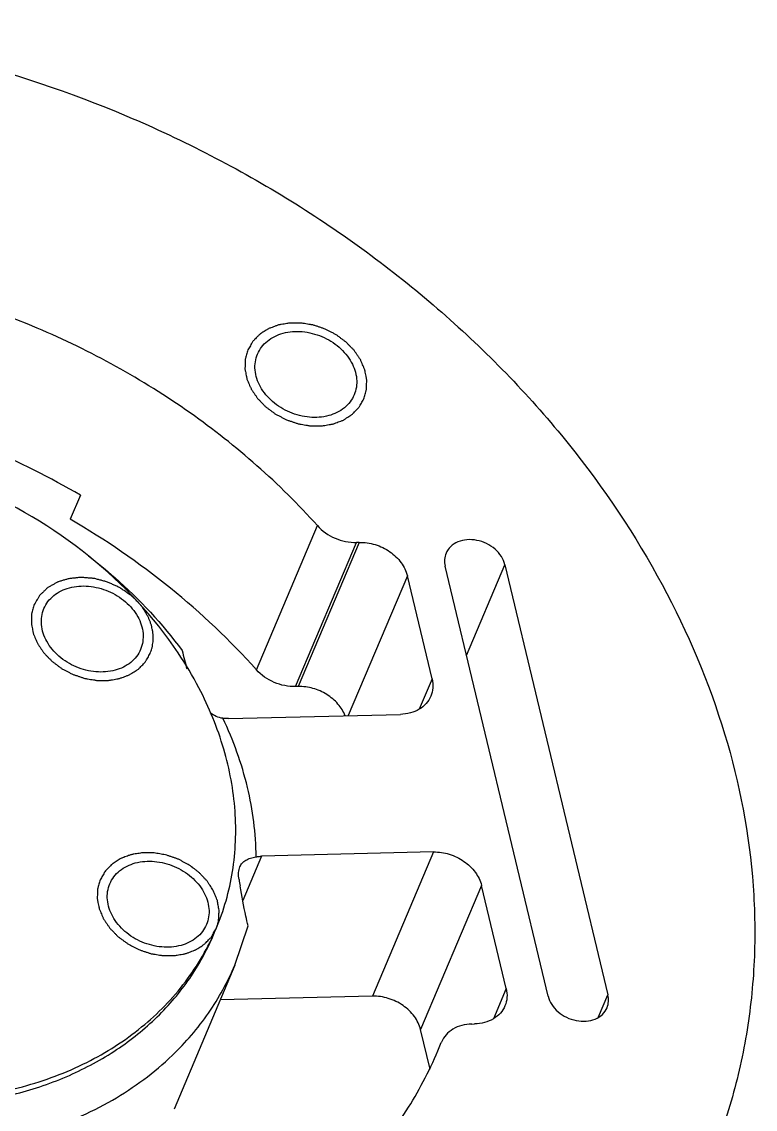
# Model space of a CAD drawing. Header units: millimetres. Extents: x 0 to 420, y 0 to 297.
# Drawn here: x 382.18 to 399.67, y 203.85 to 229.76 of the extents above; entities that cross this region are included whole.
import ezdxf

# ---------------------------------------------------------------- set-up
doc = ezdxf.new("R2010")
doc.units = ezdxf.units.MM
doc.header["$LTSCALE"] = 23.1
doc.layers.get('0').update_dxf_attribs({"linetype": 'CONTINUOUS'})

msp = doc.modelspace()

# ---------------------------------------------------------------- linework, layer by layer
at = {"color": 7, "linetype": 'CONTINUOUS'}
for p, q in [((383.5837, 218.4774), (383.3417, 217.9048)), ((390.2283, 217.3544), (390.1627, 217.3528)), ((394.7304, 206.5425), (392.276, 216.7868)), ((393.7012, 216.822), (396.1557, 206.5778)), ((391.9639, 214.0998), (391.3749, 216.5584)), ((388.7759, 213.9192), (388.7103, 213.9176)), ((387.1123, 213.1554), (391.2101, 213.2567)), ((391.9955, 209.9786), (387.8977, 209.8772)), ((393.7312, 206.7239), (393.1421, 209.1825)), ((387.2661, 207.2854), (387.5778, 208.2205)), ((387.2661, 207.2854), (385.8137, 203.8501)), ((390.5431, 206.5433), (386.9144, 206.4536)), ((391.9151, 204.8063), (391.6897, 205.7473)), ((392.9116, 205.8793), (392.9773, 205.8809)), ((392.101, 205.2399), (392.1818, 205.4365)), ((392.1816, 205.4366), (392.1869, 205.4491)), ((392.1871, 205.4494), (392.1818, 205.4365))]:
    msp.add_line(p, q, dxfattribs=at)
at = {"color": 9, "linetype": 'CONTINUOUS'}
for p, q in [((387.7781, 214.3192), (389.2305, 217.7545)), ((388.7103, 213.9176), (390.1627, 217.3528)), ((390.2283, 217.3544), (388.7759, 213.9192)), ((392.7861, 214.6576), (393.7012, 216.822)), ((391.3749, 216.5584), (389.9659, 213.226)), ((391.9639, 214.0998), (391.6589, 213.3783)), ((387.8977, 209.8772), (387.4508, 208.8201)), ((391.9955, 209.9786), (390.5431, 206.5433)), ((393.1421, 209.1825), (391.6897, 205.7473)), ((393.7312, 206.7239), (393.4261, 206.0024)), ((395.9315, 206.0475), (396.1557, 206.5778))]:
    msp.add_line(p, q, dxfattribs=at)
at = {"color": 7, "linetype": 'CONTINUOUS'}
for centre, radius, start, end in [((373.6613, 201.4284), 19.7262, 59.80074, 74.36263), ((378.4934, 209.7517), 8.9294, 27.58214, 33.82318), ((395.7463, 217.1127), 10.0156, 193.48702, 196.08187), ((408.5779, 212.7599), 21.4917, 189.2137, 189.61669)]:
    msp.add_arc(centre, radius, start, end, dxfattribs=at)
for points, knots in [([(357.1013, 220.0388), (357.326, 220.5702), (357.8444, 221.609), (358.8139, 223.0645), (359.9675, 224.4055), (361.7512, 226.0386), (364.4027, 227.7277), (368.052, 229.0891), (372.0638, 229.7668), (376.2863, 229.7397), (380.5623, 229.0126), (384.7324, 227.6141), (388.641, 225.597), (392.1418, 223.0361), (395.103, 220.026), (397.4119, 216.676), (398.9778, 213.1096), (399.6134, 210.0307), (399.6846, 207.6134), (399.5263, 205.8515), (399.1577, 204.142), (398.7737, 203.0464), (398.549, 202.515)], [0, 0, 0, 0, 0.0273901, 0.0549549, 0.0828314, 0.1111662, 0.1695488, 0.2307688, 0.2949188, 0.3616616, 0.4303227, 0.5, 0.5696773, 0.6383384, 0.7050812, 0.7692312, 0.8304512, 0.8888338, 0.9171686, 0.9450451, 0.9726099, 1, 1, 1, 1]), ([(389.2305, 217.7545), (388.3288, 218.7602), (386.2493, 220.5851), (382.6101, 222.5943), (378.6333, 223.8051), (375.8754, 224.0254), (374.5257, 223.9715)], [0, 0, 0, 0, 0.2465631, 0.5, 0.7534369, 1, 1, 1, 1]), ([(387.8047, 221.8423), (387.8297, 221.9014), (387.8958, 222.0151), (388.0852, 222.2093), (388.4184, 222.3685), (388.879, 222.3993), (389.3469, 222.2801), (389.7584, 222.0275), (390.0572, 221.6757), (390.1752, 221.3257), (390.1678, 221.0545), (390.1323, 220.9279), (390.1073, 220.8688)], [0, 0, 0, 0, 0.0550265, 0.1113656, 0.2307288, 0.36159, 0.5, 0.63841, 0.7692712, 0.8886344, 0.9449735, 1, 1, 1, 1]), ([(390.1073, 220.8688), (390.0824, 220.8097), (390.0163, 220.6961), (389.8268, 220.5018), (389.4936, 220.3426), (389.033, 220.3119), (388.5651, 220.4311), (388.1537, 220.6836), (387.8548, 221.0355), (387.7369, 221.3854), (387.7443, 221.6567), (387.7797, 221.7832), (387.8047, 221.8423)], [0, 0, 0, 0, 0.0550265, 0.1113656, 0.2307288, 0.36159, 0.5, 0.63841, 0.7692712, 0.8886344, 0.9449735, 1, 1, 1, 1]), ([(398.549, 202.515), (398.3244, 201.9837), (397.806, 200.9448), (396.8365, 199.4894), (395.6828, 198.1483), (393.8991, 196.5153), (391.2477, 194.8261), (387.5983, 193.4647), (383.5866, 192.7871), (379.3641, 192.8141), (375.0881, 193.5412), (370.9179, 194.9398), (367.0093, 196.9569), (363.5086, 199.5177), (360.5474, 202.5279), (358.2384, 205.8779), (356.6725, 209.4443), (356.037, 212.5231), (355.9657, 214.9404), (356.124, 216.7023), (356.4926, 218.4118), (356.8767, 219.5075), (357.1013, 220.0388)], [0, 0, 0, 0, 0.0273901, 0.0549549, 0.0828314, 0.1111662, 0.1695488, 0.2307688, 0.2949188, 0.3616616, 0.4303227, 0.5, 0.5696773, 0.6383384, 0.7050812, 0.7692312, 0.8304512, 0.8888338, 0.9171686, 0.9450451, 0.9726099, 1, 1, 1, 1]), ([(385.9116, 214.7221), (385.3306, 215.5911), (383.8394, 217.176), (381.9722, 218.2779), (380.9651, 218.7036)], [0, 0, 0, 0, 0.4887682, 1, 1, 1, 1]), ([(387.7781, 214.3192), (387.1494, 215.0204), (385.7553, 216.3355), (384.1759, 217.419), (383.3417, 217.9048)], [0, 0, 0, 0, 0.4938169, 1, 1, 1, 1]), ([(389.2305, 217.7545), (389.3458, 217.6258), (389.6394, 217.4212), (389.9896, 217.3485), (390.1627, 217.3528)], [0, 0, 0, 0, 0.4995615, 1, 1, 1, 1]), ([(393.7012, 216.822), (393.6846, 216.8915), (393.6226, 217.0299), (393.4684, 217.203), (393.266, 217.3348), (393.0355, 217.4124), (392.7995, 217.428), (392.5808, 217.379), (392.4019, 217.2678), (392.323, 217.1559), (392.2979, 217.0967)], [0, 0, 0, 0, 0.1200133, 0.2492656, 0.3847387, 0.5213265, 0.6535922, 0.7774712, 0.8919252, 1, 1, 1, 1]), ([(390.2283, 217.3544), (390.3557, 217.3576), (390.6155, 217.3191), (390.9648, 217.1501), (391.2383, 216.892), (391.3481, 216.6702), (391.3749, 216.5584)], [0, 0, 0, 0, 0.2562159, 0.5174495, 0.7688246, 1, 1, 1, 1]), ([(383.774, 217.0327), (383.9886, 216.8678), (384.8076, 216.1947), (385.5374, 215.4113), (386.0069, 214.7769)], [0, 0, 0, 0, 0.2553242, 1, 1, 1, 1]), ([(392.2979, 217.0967), (392.2778, 217.0493), (392.2534, 216.945), (392.2635, 216.8388), (392.276, 216.7868)], [0, 0, 0, 0, 0.4904684, 1, 1, 1, 1]), ([(397.0967, 199.0798), (396.872, 198.5484), (396.3536, 197.5096), (395.3841, 196.0541), (394.2304, 194.7131), (392.4467, 193.08), (389.7953, 191.3909), (386.146, 190.0295), (382.1342, 189.3518), (377.9117, 189.3789), (373.6357, 190.106), (369.4655, 191.5045), (365.5569, 193.5216), (362.0562, 196.0825), (359.095, 199.0926), (356.786, 202.4426), (355.2201, 206.009), (354.5846, 209.0879), (354.5133, 211.5052), (354.6716, 213.2671), (355.0402, 214.9766), (355.4243, 216.0722), (355.6489, 216.6036)], [0, 0, 0, 0, 0.0273901, 0.0549549, 0.0828314, 0.1111662, 0.1695488, 0.2307688, 0.2949188, 0.3616616, 0.4303227, 0.5, 0.5696773, 0.6383384, 0.7050812, 0.7692312, 0.8304512, 0.8888338, 0.9171686, 0.9450451, 0.9726099, 1, 1, 1, 1]), ([(382.7136, 215.7772), (382.7385, 215.8363), (382.8046, 215.9499), (382.9941, 216.1442), (383.3273, 216.3034), (383.7879, 216.3341), (384.2558, 216.2149), (384.6672, 215.9624), (384.9661, 215.6105), (385.084, 215.2606), (385.0766, 214.9893), (385.0412, 214.8627), (385.0162, 214.8037)], [0, 0, 0, 0, 0.0550265, 0.1113656, 0.2307288, 0.36159, 0.5, 0.63841, 0.7692712, 0.8886344, 0.9449735, 1, 1, 1, 1]), ([(385.0162, 214.8037), (384.9912, 214.7446), (384.9251, 214.6309), (384.7357, 214.4367), (384.4025, 214.2775), (383.9419, 214.2467), (383.474, 214.3659), (383.0625, 214.6185), (382.7637, 214.9703), (382.6457, 215.3203), (382.6531, 215.5915), (382.6886, 215.7181), (382.7136, 215.7772)], [0, 0, 0, 0, 0.0550265, 0.1113656, 0.2307288, 0.36159, 0.5, 0.63841, 0.7692712, 0.8886344, 0.9449735, 1, 1, 1, 1]), ([(388.7103, 213.9176), (388.5372, 213.9133), (388.187, 213.9859), (387.8934, 214.1905), (387.7781, 214.3192)], [0, 0, 0, 0, 0.5004385, 1, 1, 1, 1]), ([(391.9639, 214.0998), (391.9805, 214.0305), (391.9941, 213.8889), (391.9615, 213.75), (391.9348, 213.6869)], [0, 0, 0, 0, 0.5096915, 1, 1, 1, 1]), ([(386.8173, 208.15), (387.001, 208.5844), (387.2655, 209.5119), (387.3219, 210.9771), (387.0426, 212.4681), (386.6502, 213.422), (386.408, 213.8862)], [0, 0, 0, 0, 0.2385147, 0.4821981, 0.735202, 1, 1, 1, 1]), ([(389.8906, 213.225), (389.8514, 213.3265), (389.7285, 213.5217), (389.5061, 213.707), (389.296, 213.8177), (389.0722, 213.898), (388.8931, 213.9221), (388.7759, 213.9192)], [0, 0, 0, 0, 0.235123, 0.4871217, 0.6168453, 0.7467133, 1, 1, 1, 1]), ([(391.9348, 213.6869), (391.9081, 213.6238), (391.8311, 213.5035), (391.6604, 213.3667), (391.4472, 213.2799), (391.2906, 213.2587), (391.2101, 213.2567)], [0, 0, 0, 0, 0.231504, 0.4721599, 0.7278935, 1, 1, 1, 1]), ([(386.9798, 213.1625), (386.9248, 213.1697), (386.8162, 213.2014), (386.72, 213.2596), (386.6752, 213.293)], [0, 0, 0, 0, 0.49797, 1, 1, 1, 1]), ([(387.1123, 213.1554), (387.1013, 213.1551), (387.0571, 213.1549), (387.0128, 213.1582), (386.9798, 213.1625)], [0, 0, 0, 0, 0.2472785, 1, 1, 1, 1]), ([(387.3852, 209.6282), (387.3986, 209.66), (387.4365, 209.7203), (387.5252, 209.7876), (387.6389, 209.8346), (387.7239, 209.8548), (387.7702, 209.8637)], [0, 0, 0, 0, 0.2201558, 0.443599, 0.699313, 1, 1, 1, 1]), ([(387.7701, 209.8637), (387.7805, 209.8657), (387.8227, 209.8729), (387.8655, 209.8764), (387.8977, 209.8772)], [0, 0, 0, 0, 0.2464332, 1, 1, 1, 1]), ([(391.9955, 209.9786), (392.123, 209.9817), (392.3827, 209.9433), (392.732, 209.7743), (393.0056, 209.5162), (393.1153, 209.2944), (393.1421, 209.1825)], [0, 0, 0, 0, 0.2562159, 0.5174495, 0.7688246, 1, 1, 1, 1]), ([(384.2844, 209.2209), (384.3094, 209.28), (384.3755, 209.3936), (384.5649, 209.5879), (384.8981, 209.7471), (385.3588, 209.7778), (385.8266, 209.6586), (386.2381, 209.4061), (386.5369, 209.0542), (386.6549, 208.7043), (386.6475, 208.433), (386.612, 208.3064), (386.5871, 208.2473)], [0, 0, 0, 0, 0.0550265, 0.1113656, 0.2307288, 0.36159, 0.5, 0.63841, 0.7692712, 0.8886344, 0.9449735, 1, 1, 1, 1]), ([(387.3635, 209.3187), (387.3544, 209.3749), (387.347, 209.4798), (387.3668, 209.5845), (387.3852, 209.6282)], [0, 0, 0, 0, 0.5457488, 1, 1, 1, 1]), ([(386.5871, 208.2473), (386.5621, 208.1882), (386.496, 208.0746), (386.3065, 207.8804), (385.9733, 207.7212), (385.5127, 207.6904), (385.0449, 207.8096), (384.6334, 208.0622), (384.3346, 208.414), (384.2166, 208.764), (384.224, 209.0352), (384.2594, 209.1618), (384.2844, 209.2209)], [0, 0, 0, 0, 0.0550265, 0.1113656, 0.2307288, 0.36159, 0.5, 0.63841, 0.7692712, 0.8886344, 0.9449735, 1, 1, 1, 1]), ([(387.5778, 208.2205), (387.5596, 208.2964), (387.4883, 208.6111), (387.4291, 208.9284), (387.3882, 209.1696)], [0, 0, 0, 0, 0.2417992, 1, 1, 1, 1]), ([(375.1693, 204.9953), (376.299, 204.5177), (378.1007, 204.0575), (380.4994, 204.0427), (382.1937, 204.3287), (383.7347, 204.9038), (385.0636, 205.7499), (386.1255, 206.837), (386.6274, 207.7007), (386.8173, 208.15)], [0, 0, 0, 0, 0.2761777, 0.4098331, 0.5382939, 0.6608878, 0.7777995, 0.8901682, 1, 1, 1, 1]), ([(385.7741, 205.1336), (386.0931, 205.4397), (386.6693, 206.1101), (387.0966, 206.8845), (387.266, 207.2854)], [0, 0, 0, 0, 0.5039496, 1, 1, 1, 1]), ([(391.6897, 205.7473), (391.6629, 205.8591), (391.5532, 206.0809), (391.2796, 206.339), (390.9303, 206.508), (390.6706, 206.5465), (390.5431, 206.5433)], [0, 0, 0, 0, 0.2311754, 0.4825505, 0.7437841, 1, 1, 1, 1]), ([(393.7312, 206.7239), (393.7478, 206.6547), (393.7613, 206.5131), (393.7287, 206.3741), (393.702, 206.311)], [0, 0, 0, 0, 0.5096915, 1, 1, 1, 1]), ([(394.7304, 206.5425), (394.7471, 206.4731), (394.8091, 206.3347), (394.9632, 206.1616), (395.1656, 206.0298), (395.3961, 205.9522), (395.6322, 205.9366), (395.8509, 205.9856), (396.0297, 206.0968), (396.1087, 206.2087), (396.1338, 206.2679)], [0, 0, 0, 0, 0.1200133, 0.2492656, 0.3847387, 0.5213265, 0.6535922, 0.7774712, 0.8919252, 1, 1, 1, 1]), ([(396.1338, 206.2679), (396.1538, 206.3153), (396.1783, 206.4196), (396.1682, 206.5258), (396.1557, 206.5778)], [0, 0, 0, 0, 0.4904684, 1, 1, 1, 1]), ([(393.702, 206.311), (393.6753, 206.2479), (393.5983, 206.1276), (393.4276, 205.9909), (393.2144, 205.904), (393.0578, 205.8829), (392.9773, 205.8809)], [0, 0, 0, 0, 0.231504, 0.4721599, 0.7278935, 1, 1, 1, 1]), ([(392.9116, 205.8793), (392.8312, 205.8773), (392.6747, 205.8562), (392.4616, 205.7694), (392.2908, 205.6327), (392.2138, 205.5125), (392.187, 205.4494)], [0, 0, 0, 0, 0.272086, 0.5278175, 0.7684574, 1, 1, 1, 1]), ([(380.6119, 198.5696), (381.885, 198.582), (383.7781, 198.8111), (386.1335, 199.5788), (387.7315, 200.354), (389.1557, 201.3241), (390.3805, 202.4727), (391.3827, 203.7795), (391.8912, 204.7435), (392.1011, 205.2398)], [0, 0, 0, 0, 0.2718895, 0.4019639, 0.5278585, 0.6498593, 0.7685737, 0.8849103, 1, 1, 1, 1]), ([(378.6307, 202.9103), (379.3154, 202.8558), (380.6684, 202.8644), (382.6125, 203.2487), (384.3521, 203.9901), (385.3452, 204.722), (385.7741, 205.1336)], [0, 0, 0, 0, 0.2679488, 0.5243998, 0.7681091, 1, 1, 1, 1])]:
    msp.add_open_spline(points, degree=3, knots=knots, dxfattribs=at)
at = {"color": 2, "linetype": 'CONTINUOUS'}
for points, knots in [([(390.3376, 220.7714), (390.348, 220.8083), (390.3635, 220.8637), (390.3822, 220.9281), (390.3918, 220.9652), (390.4021, 220.9923), (390.4006, 221.0223), (390.4027, 221.0613), (390.4037, 221.1104), (390.4058, 221.1593), (390.4063, 221.1986), (390.4097, 221.2277), (390.4012, 221.258), (390.3941, 221.2979), (390.3836, 221.3479), (390.3742, 221.3979), (390.3654, 221.4379), (390.362, 221.4679), (390.3465, 221.4979), (390.3301, 221.5379), (390.308, 221.5878), (390.287, 221.6379), (390.269, 221.6776), (390.2582, 221.7084), (390.2371, 221.7354), (390.2125, 221.7727), (390.1805, 221.8188), (390.1493, 221.8653), (390.1234, 221.902), (390.1064, 221.9307), (390.08, 221.9548), (390.0481, 221.9885), (390.0069, 222.03), (389.9666, 222.072), (389.9335, 222.1049), (389.9107, 222.1313), (389.8801, 222.1513), (389.842, 222.1802), (389.7934, 222.2155), (389.7454, 222.2514), (389.7063, 222.2793), (389.6788, 222.3022), (389.6443, 222.3178), (389.6008, 222.3411), (389.5455, 222.3693), (389.4907, 222.3981), (389.4465, 222.4203), (389.414, 222.4394), (389.3788, 222.449), (389.3328, 222.4651), (389.275, 222.4841), (389.2174, 222.5038), (389.1711, 222.5186), (389.1368, 222.5323), (389.101, 222.5362), (389.0537, 222.5449), (388.9945, 222.5545), (388.9354, 222.565), (388.8881, 222.5723), (388.8524, 222.5804), (388.8176, 222.5785), (388.7709, 222.5794), (388.7126, 222.5793), (388.6542, 222.5801), (388.6077, 222.5796), (388.5722, 222.582), (388.5389, 222.574), (388.4938, 222.567), (388.4377, 222.5569), (388.3812, 222.5476), (388.3367, 222.5392), (388.3016, 222.5355), (388.2729, 222.5221), (388.2324, 222.5076), (388.1827, 222.4883), (388.1323, 222.4697), (388.0928, 222.454), (388.0613, 222.4445), (388.037, 222.4261), (388.0022, 222.4047), (387.9596, 222.3767), (387.9162, 222.3495), (387.8825, 222.3269), (387.8548, 222.312), (387.8362, 222.2893), (387.8082, 222.2618), (387.7744, 222.2263), (387.7398, 222.1915), (387.7131, 222.1628), (387.6904, 222.1433), (387.6778, 222.1165), (387.6575, 222.0832), (387.6237, 222.0239), (387.594, 221.9734), (387.5744, 221.9397)], [0, 0, 0, 0, 0.03125, 0.046875, 0.0546875, 0.0625, 0.0703125, 0.078125, 0.09375, 0.109375, 0.1171875, 0.125, 0.1328125, 0.140625, 0.15625, 0.171875, 0.1796875, 0.1875, 0.1953125, 0.203125, 0.21875, 0.234375, 0.2421875, 0.25, 0.2578125, 0.265625, 0.28125, 0.296875, 0.3046875, 0.3125, 0.3203125, 0.328125, 0.34375, 0.359375, 0.3671875, 0.375, 0.3828125, 0.390625, 0.40625, 0.421875, 0.4296875, 0.4375, 0.4453125, 0.453125, 0.46875, 0.484375, 0.4921875, 0.5, 0.5078125, 0.515625, 0.53125, 0.546875, 0.5546875, 0.5625, 0.5703125, 0.578125, 0.59375, 0.609375, 0.6171875, 0.625, 0.6328125, 0.640625, 0.65625, 0.671875, 0.6796875, 0.6875, 0.6953125, 0.703125, 0.71875, 0.734375, 0.7421875, 0.75, 0.7578125, 0.765625, 0.78125, 0.796875, 0.8046875, 0.8125, 0.8203125, 0.828125, 0.84375, 0.859375, 0.8671875, 0.875, 0.8828125, 0.890625, 0.90625, 0.921875, 0.9296875, 0.9375, 0.9453125, 0.953125, 0.96875, 1, 1, 1, 1]), ([(387.5744, 221.9397), (387.564, 221.9028), (387.5486, 221.8474), (387.5298, 221.783), (387.5202, 221.7459), (387.5099, 221.7189), (387.5114, 221.6888), (387.5093, 221.6499), (387.5083, 221.6007), (387.5062, 221.5518), (387.5058, 221.5126), (387.5023, 221.4834), (387.5108, 221.4532), (387.5179, 221.4132), (387.5284, 221.3632), (387.5378, 221.3132), (387.5466, 221.2732), (387.55, 221.2432), (387.5655, 221.2132), (387.5819, 221.1732), (387.604, 221.1233), (387.6251, 221.0732), (387.6431, 221.0335), (387.6538, 221.0027), (387.675, 220.9757), (387.6995, 220.9385), (387.7316, 220.8923), (387.7627, 220.8459), (387.7887, 220.8092), (387.8056, 220.7804), (387.8321, 220.7564), (387.864, 220.7226), (387.9051, 220.6811), (387.9454, 220.6392), (387.9786, 220.6062), (388.0013, 220.5798), (388.032, 220.5598), (388.07, 220.5309), (388.1187, 220.4956), (388.1666, 220.4598), (388.2057, 220.4318), (388.2332, 220.4089), (388.2677, 220.3934), (388.3112, 220.37), (388.3665, 220.3419), (388.4214, 220.313), (388.4656, 220.2908), (388.498, 220.2717), (388.5332, 220.2621), (388.5792, 220.246), (388.637, 220.2271), (388.6947, 220.2073), (388.741, 220.1925), (388.7753, 220.1789), (388.8111, 220.1749), (388.8583, 220.1662), (388.9175, 220.1566), (388.9767, 220.1462), (389.0239, 220.1388), (389.0596, 220.1307), (389.0944, 220.1326), (389.1412, 220.1317), (389.1994, 220.1318), (389.2579, 220.1311), (389.3044, 220.1315), (389.3398, 220.1292), (389.3731, 220.1371), (389.4183, 220.1441), (389.4744, 220.1543), (389.5308, 220.1635), (389.5754, 220.1719), (389.6105, 220.1757), (389.6391, 220.189), (389.6796, 220.2035), (389.7294, 220.2229), (389.7797, 220.2414), (389.8192, 220.2572), (389.8508, 220.2666), (389.875, 220.285), (389.9099, 220.3065), (389.9525, 220.3344), (389.9958, 220.3616), (390.0295, 220.3842), (390.0572, 220.3991), (390.0758, 220.4218), (390.1038, 220.4494), (390.1376, 220.4849), (390.1723, 220.5197), (390.1989, 220.5483), (390.2216, 220.5678), (390.2342, 220.5947), (390.2545, 220.6279), (390.2884, 220.6872), (390.318, 220.7377), (390.3376, 220.7714)], [0, 0, 0, 0, 0.03125, 0.046875, 0.0546875, 0.0625, 0.0703125, 0.078125, 0.09375, 0.109375, 0.1171875, 0.125, 0.1328125, 0.140625, 0.15625, 0.171875, 0.1796875, 0.1875, 0.1953125, 0.203125, 0.21875, 0.234375, 0.2421875, 0.25, 0.2578125, 0.265625, 0.28125, 0.296875, 0.3046875, 0.3125, 0.3203125, 0.328125, 0.34375, 0.359375, 0.3671875, 0.375, 0.3828125, 0.390625, 0.40625, 0.421875, 0.4296875, 0.4375, 0.4453125, 0.453125, 0.46875, 0.484375, 0.4921875, 0.5, 0.5078125, 0.515625, 0.53125, 0.546875, 0.5546875, 0.5625, 0.5703125, 0.578125, 0.59375, 0.609375, 0.6171875, 0.625, 0.6328125, 0.640625, 0.65625, 0.671875, 0.6796875, 0.6875, 0.6953125, 0.703125, 0.71875, 0.734375, 0.7421875, 0.75, 0.7578125, 0.765625, 0.78125, 0.796875, 0.8046875, 0.8125, 0.8203125, 0.828125, 0.84375, 0.859375, 0.8671875, 0.875, 0.8828125, 0.890625, 0.90625, 0.921875, 0.9296875, 0.9375, 0.9453125, 0.953125, 0.96875, 1, 1, 1, 1]), ([(384.7687, 216.1065), (384.7197, 216.1395), (384.6466, 216.1897), (384.5598, 216.2459), (384.5123, 216.2813), (384.4571, 216.3046), (384.3894, 216.3359), (384.3212, 216.3667), (384.2666, 216.3908), (384.2128, 216.4174), (384.1399, 216.4329), (384.0541, 216.4569), (383.9822, 216.4745), (383.9248, 216.4916), (383.8671, 216.4985), (383.7948, 216.5036), (383.7224, 216.5102), (383.6647, 216.5146), (383.6065, 216.5213), (383.5372, 216.5135), (383.4537, 216.5056), (383.3704, 216.497), (383.3005, 216.4909), (383.2504, 216.4735), (383.1994, 216.4582), (383.1486, 216.4423), (383.0976, 216.4268), (383.0661, 216.4165), (383.0401, 216.4096), (383.0172, 216.3978), (382.9787, 216.3748), (382.9229, 216.3431), (382.8673, 216.3109), (382.8228, 216.2853), (382.7896, 216.266), (382.7655, 216.2392), (382.7303, 216.2061), (382.687, 216.164), (382.6444, 216.1216), (382.6082, 216.0891), (382.587, 216.0465), (382.5428, 215.9766), (382.5074, 215.9152), (382.4833, 215.8746)], [0, 0, 0, 0, 0.0625, 0.09375, 0.109375, 0.125, 0.15625, 0.1875, 0.203125, 0.21875, 0.25, 0.28125, 0.3125, 0.328125, 0.34375, 0.375, 0.40625, 0.421875, 0.4375, 0.46875, 0.5, 0.53125, 0.5625, 0.578125, 0.59375, 0.625, 0.640625, 0.65625, 0.6640625, 0.671875, 0.6875, 0.71875, 0.75, 0.765625, 0.78125, 0.796875, 0.8125, 0.84375, 0.875, 0.890625, 0.90625, 0.9375, 1, 1, 1, 1]), ([(384.9519, 215.9356), (384.9382, 215.9501), (384.9178, 215.9717), (384.8887, 216.0003), (384.8682, 216.0202), (384.8412, 216.0447), (384.8108, 216.0717), (384.7858, 216.0924), (384.7687, 216.1065)], [0, 0, 0, 0, 0.25, 0.375, 0.5, 0.625, 0.75, 1, 1, 1, 1]), ([(382.4833, 215.8746), (382.4729, 215.8377), (382.4574, 215.7823), (382.4387, 215.7179), (382.4291, 215.6808), (382.4187, 215.6537), (382.4203, 215.6237), (382.4182, 215.5847), (382.4172, 215.5356), (382.4151, 215.4867), (382.4146, 215.4474), (382.4112, 215.4182), (382.4197, 215.388), (382.4268, 215.3481), (382.4373, 215.2981), (382.4467, 215.2481), (382.4555, 215.2081), (382.4589, 215.1781), (382.4744, 215.1481), (382.4908, 215.1081), (382.5129, 215.0582), (382.5339, 215.0081), (382.5519, 214.9684), (382.5627, 214.9376), (382.5838, 214.9106), (382.6084, 214.8733), (382.6404, 214.8272), (382.6716, 214.7807), (382.6975, 214.744), (382.7145, 214.7153), (382.7409, 214.6912), (382.7728, 214.6575), (382.8139, 214.616), (382.8543, 214.574), (382.8874, 214.5411), (382.9102, 214.5147), (382.9408, 214.4947), (382.9789, 214.4658), (383.0275, 214.4305), (383.0755, 214.3946), (383.1146, 214.3667), (383.1421, 214.3438), (383.1766, 214.3282), (383.2201, 214.3049), (383.2754, 214.2767), (383.3302, 214.2478), (383.3744, 214.2257), (383.4068, 214.2066), (383.4421, 214.197), (383.4881, 214.1809), (383.5459, 214.1619), (383.6035, 214.1422), (383.6498, 214.1274), (383.6841, 214.1137), (383.7199, 214.1098), (383.7672, 214.1011), (383.8264, 214.0915), (383.8855, 214.081), (383.9328, 214.0737), (383.9685, 214.0656), (384.0033, 214.0675), (384.05, 214.0666), (384.1083, 214.0667), (384.1667, 214.0659), (384.2132, 214.0664), (384.2487, 214.064), (384.282, 214.072), (384.3271, 214.079), (384.3832, 214.0891), (384.4397, 214.0984), (384.4842, 214.1068), (384.5193, 214.1105), (384.548, 214.1239), (384.5885, 214.1384), (384.6382, 214.1577), (384.6886, 214.1762), (384.7281, 214.192), (384.7596, 214.2015), (384.7839, 214.2199), (384.8187, 214.2413), (384.8613, 214.2693), (384.9047, 214.2965), (384.9384, 214.3191), (384.966, 214.3339), (384.9847, 214.3567), (385.0127, 214.3842), (385.0465, 214.4197), (385.0811, 214.4545), (385.1078, 214.4832), (385.1304, 214.5027), (385.143, 214.5295), (385.1634, 214.5628), (385.1972, 214.6221), (385.2269, 214.6726), (385.2465, 214.7063)], [0, 0, 0, 0, 0.03125, 0.046875, 0.0546875, 0.0625, 0.0703125, 0.078125, 0.09375, 0.109375, 0.1171875, 0.125, 0.1328125, 0.140625, 0.15625, 0.171875, 0.1796875, 0.1875, 0.1953125, 0.203125, 0.21875, 0.234375, 0.2421875, 0.25, 0.2578125, 0.265625, 0.28125, 0.296875, 0.3046875, 0.3125, 0.3203125, 0.328125, 0.34375, 0.359375, 0.3671875, 0.375, 0.3828125, 0.390625, 0.40625, 0.421875, 0.4296875, 0.4375, 0.4453125, 0.453125, 0.46875, 0.484375, 0.4921875, 0.5, 0.5078125, 0.515625, 0.53125, 0.546875, 0.5546875, 0.5625, 0.5703125, 0.578125, 0.59375, 0.609375, 0.6171875, 0.625, 0.6328125, 0.640625, 0.65625, 0.671875, 0.6796875, 0.6875, 0.6953125, 0.703125, 0.71875, 0.734375, 0.7421875, 0.75, 0.7578125, 0.765625, 0.78125, 0.796875, 0.8046875, 0.8125, 0.8203125, 0.828125, 0.84375, 0.859375, 0.8671875, 0.875, 0.8828125, 0.890625, 0.90625, 0.921875, 0.9296875, 0.9375, 0.9453125, 0.953125, 0.96875, 1, 1, 1, 1]), ([(385.1025, 215.7454), (385.0916, 215.7612), (385.0753, 215.7849), (385.0518, 215.8165), (385.0351, 215.8385), (385.0127, 215.8659), (384.9874, 215.8962), (384.9663, 215.9196), (384.9519, 215.9356)], [0, 0, 0, 0, 0.25, 0.375, 0.5, 0.625, 0.75, 1, 1, 1, 1]), ([(385.2465, 214.7063), (385.2593, 214.7464), (385.2741, 214.797), (385.2953, 214.8562), (385.3023, 214.8989), (385.3082, 214.9533), (385.3161, 215.0072), (385.32, 215.0508), (385.3161, 215.0957), (385.3148, 215.1403), (385.3117, 215.1849), (385.312, 215.2186), (385.3027, 215.2513), (385.2937, 215.2954), (385.283, 215.3393), (385.2749, 215.3832), (385.259, 215.4276), (385.2363, 215.4832), (385.2154, 215.5389), (385.1965, 215.5831), (385.1573, 215.6478), (385.1274, 215.7021), (385.1025, 215.7454)], [0, 0, 0, 0, 0.125, 0.15625, 0.1875, 0.25, 0.3125, 0.34375, 0.375, 0.4375, 0.46875, 0.5, 0.53125, 0.5625, 0.625, 0.65625, 0.6875, 0.75, 0.8125, 0.84375, 0.875, 1, 1, 1, 1]), ([(386.8755, 208.3454), (386.8777, 208.382), (386.8813, 208.4367), (386.8846, 208.5101), (386.891, 208.5643), (386.8823, 208.6213), (386.8718, 208.6786), (386.8623, 208.7359), (386.8527, 208.7835), (386.8486, 208.8218), (386.8313, 208.8593), (386.813, 208.9064), (386.7896, 208.9628), (386.7666, 209.0192), (386.7437, 209.0756), (386.7061, 209.127), (386.6724, 209.1797), (386.6437, 209.2235), (386.6202, 209.2583), (386.6046, 209.2851), (386.581, 209.309), (386.5507, 209.3413), (386.5125, 209.3815), (386.4666, 209.4297), (386.429, 209.4704), (386.3973, 209.5017), (386.3596, 209.5282), (386.3146, 209.5631), (386.2412, 209.6177), (386.1692, 209.6743), (386.0872, 209.7149), (386.0271, 209.7476), (385.9664, 209.7792), (385.9067, 209.8126), (385.8392, 209.8327), (385.7737, 209.8562), (385.7187, 209.8753), (385.6748, 209.8902), (385.6311, 209.9069), (385.5743, 209.9147), (385.5067, 209.9276), (385.439, 209.9389), (385.3483, 209.9578), (385.261, 209.9569), (385.1733, 209.9585), (385.1187, 209.9584), (385.0745, 209.9605), (385.0319, 209.955), (384.9792, 209.9456), (384.9157, 209.9354), (384.8628, 209.9268), (384.8206, 209.9196), (384.7885, 209.9151), (384.7606, 209.9028), (384.722, 209.8891), (384.6742, 209.8711), (384.6261, 209.8535), (384.588, 209.839), (384.5486, 209.8259), (384.509, 209.7994), (384.4602, 209.7688), (384.4116, 209.7382), (384.3718, 209.7119), (384.3381, 209.6928), (384.3137, 209.6641), (384.28, 209.6316), (384.241, 209.5912), (384.2013, 209.5514), (384.1631, 209.5105), (384.1381, 209.461), (384.1001, 209.398), (384.0727, 209.35), (384.0541, 209.3182)], [0, 0, 0, 0, 0.03125, 0.046875, 0.0625, 0.078125, 0.09375, 0.109375, 0.125, 0.1328125, 0.140625, 0.15625, 0.171875, 0.1875, 0.203125, 0.21875, 0.234375, 0.25, 0.2578125, 0.265625, 0.2734375, 0.28125, 0.296875, 0.3125, 0.328125, 0.3359375, 0.34375, 0.359375, 0.375, 0.40625, 0.421875, 0.4375, 0.453125, 0.46875, 0.484375, 0.5, 0.515625, 0.5234375, 0.53125, 0.546875, 0.5625, 0.578125, 0.59375, 0.625, 0.640625, 0.65625, 0.6640625, 0.671875, 0.6875, 0.703125, 0.71875, 0.7265625, 0.734375, 0.7421875, 0.75, 0.765625, 0.78125, 0.7890625, 0.796875, 0.8125, 0.828125, 0.84375, 0.859375, 0.8671875, 0.875, 0.890625, 0.90625, 0.921875, 0.9375, 0.953125, 0.96875, 1, 1, 1, 1]), ([(384.0541, 209.3182), (384.0437, 209.2814), (384.0283, 209.226), (384.0095, 209.1615), (383.9999, 209.1244), (383.9896, 209.0974), (383.9912, 209.0674), (383.9891, 209.0284), (383.988, 208.9793), (383.9859, 208.9304), (383.9855, 208.8911), (383.982, 208.8619), (383.9905, 208.8317), (383.9976, 208.7918), (384.0081, 208.7417), (384.0175, 208.6917), (384.0263, 208.6517), (384.0298, 208.6217), (384.0452, 208.5918), (384.0616, 208.5518), (384.0837, 208.5019), (384.1048, 208.4518), (384.1228, 208.412), (384.1335, 208.3813), (384.1547, 208.3543), (384.1792, 208.317), (384.2113, 208.2709), (384.2424, 208.2244), (384.2684, 208.1877), (384.2854, 208.159), (384.3118, 208.1349), (384.3437, 208.1012), (384.3848, 208.0597), (384.4252, 208.0177), (384.4583, 207.9848), (384.4811, 207.9584), (384.5117, 207.9384), (384.5498, 207.9095), (384.5984, 207.8742), (384.6463, 207.8383), (384.6855, 207.8104), (384.713, 207.7875), (384.7474, 207.7719), (384.791, 207.7486), (384.8462, 207.7204), (384.9011, 207.6915), (384.9453, 207.6694), (384.9777, 207.6503), (385.0129, 207.6407), (385.0589, 207.6245), (385.1167, 207.6056), (385.1744, 207.5859), (385.2207, 207.5711), (385.255, 207.5574), (385.2908, 207.5534), (385.338, 207.5447), (385.3972, 207.5352), (385.4564, 207.5247), (385.5036, 207.5174), (385.5393, 207.5093), (385.5741, 207.5112), (385.6209, 207.5102), (385.6792, 207.5104), (385.7376, 207.5096), (385.7841, 207.5101), (385.8195, 207.5077), (385.8528, 207.5157), (385.898, 207.5227), (385.9541, 207.5328), (386.0106, 207.542), (386.0551, 207.5504), (386.0902, 207.5542), (386.1189, 207.5676), (386.1593, 207.5821), (386.2091, 207.6014), (386.2594, 207.6199), (386.2989, 207.6357), (386.3305, 207.6452), (386.3547, 207.6636), (386.3896, 207.685), (386.4322, 207.713), (386.4755, 207.7402), (386.5092, 207.7628), (386.5369, 207.7776), (386.5555, 207.8004), (386.5835, 207.8279), (386.6173, 207.8634), (386.652, 207.8982), (386.6787, 207.9268), (386.7013, 207.9464), (386.7139, 207.9732), (386.7342, 208.0064), (386.7681, 208.0658), (386.7977, 208.1163), (386.8173, 208.15)], [0, 0, 0, 0, 0.03125, 0.046875, 0.0546875, 0.0625, 0.0703125, 0.078125, 0.09375, 0.109375, 0.1171875, 0.125, 0.1328125, 0.140625, 0.15625, 0.171875, 0.1796875, 0.1875, 0.1953125, 0.203125, 0.21875, 0.234375, 0.2421875, 0.25, 0.2578125, 0.265625, 0.28125, 0.296875, 0.3046875, 0.3125, 0.3203125, 0.328125, 0.34375, 0.359375, 0.3671875, 0.375, 0.3828125, 0.390625, 0.40625, 0.421875, 0.4296875, 0.4375, 0.4453125, 0.453125, 0.46875, 0.484375, 0.4921875, 0.5, 0.5078125, 0.515625, 0.53125, 0.546875, 0.5546875, 0.5625, 0.5703125, 0.578125, 0.59375, 0.609375, 0.6171875, 0.625, 0.6328125, 0.640625, 0.65625, 0.671875, 0.6796875, 0.6875, 0.6953125, 0.703125, 0.71875, 0.734375, 0.7421875, 0.75, 0.7578125, 0.765625, 0.78125, 0.796875, 0.8046875, 0.8125, 0.8203125, 0.828125, 0.84375, 0.859375, 0.8671875, 0.875, 0.8828125, 0.890625, 0.90625, 0.921875, 0.9296875, 0.9375, 0.9453125, 0.953125, 0.96875, 1, 1, 1, 1]), ([(386.8173, 208.15), (386.8234, 208.1652), (386.8357, 208.1965), (386.8481, 208.2325), (386.8585, 208.27), (386.8668, 208.3021), (386.872, 208.3279), (386.8755, 208.3454)], [0, 0, 0, 0, 0.25, 0.5, 0.625, 0.75, 1, 1, 1, 1])]:
    msp.add_open_spline(points, degree=3, knots=knots, dxfattribs=at)
at = {"color": 9, "linetype": 'CONTINUOUS'}
for points, knots in [([(387.7701, 209.8637), (387.766, 210.4193), (387.6192, 211.5587), (387.2292, 212.6368), (386.9798, 213.1625)], [0, 0, 0, 0, 0.4884595, 1, 1, 1, 1]), ([(377.801, 204.0688), (378.7534, 203.9109), (380.2026, 203.8534), (382.0506, 204.1829), (383.3187, 204.6166), (384.4546, 205.2308), (385.4294, 206.0114), (386.2164, 206.9391), (386.6029, 207.6429), (386.7568, 208.0069)], [0, 0, 0, 0, 0.2751311, 0.4067577, 0.5335046, 0.6554026, 0.7730025, 0.8873705, 1, 1, 1, 1])]:
    msp.add_open_spline(points, degree=3, knots=knots, dxfattribs=at)

doc.saveas('drawing.dxf')
